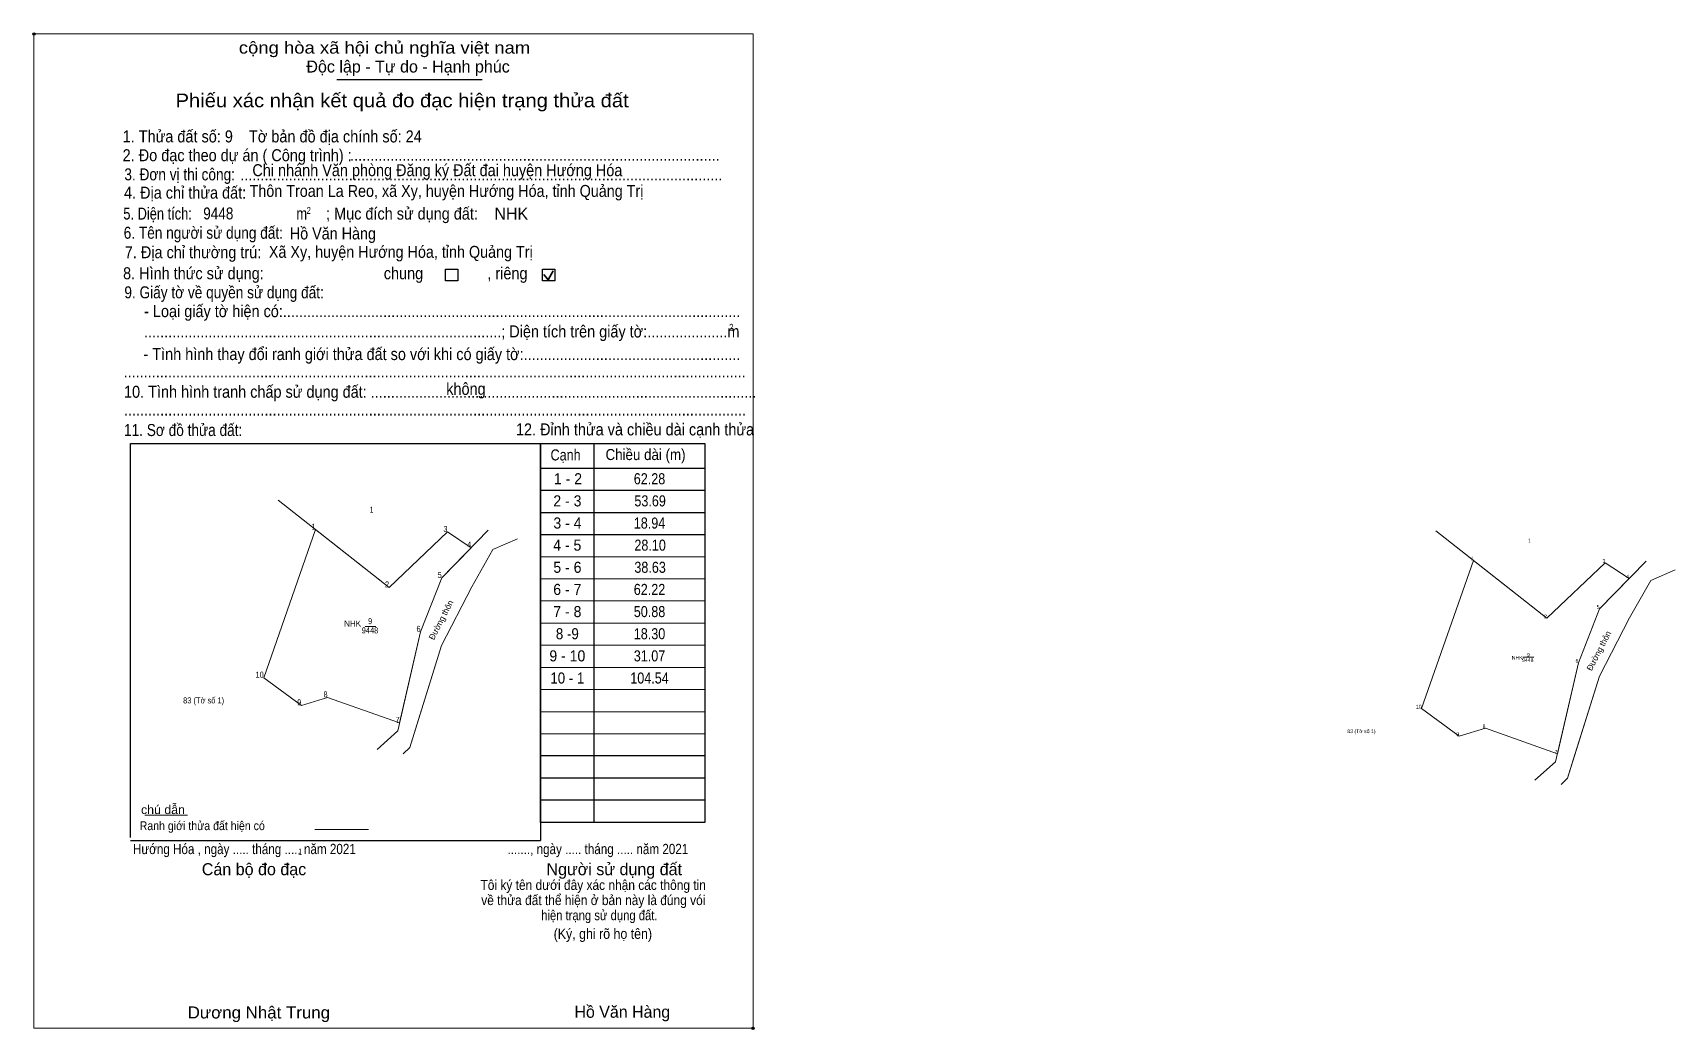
# Model space of a CAD drawing. Header units: metres. Extents: x 553390 to 554484, y 1817491 to 1818155.
import ezdxf
from ezdxf.enums import TextEntityAlignment as Align

# ---------------------------------------------------------------- set-up
doc = ezdxf.new("R2010")
doc.units = ezdxf.units.M
doc.header["$LTSCALE"] = 2.9
doc.header["$PDMODE"] = 32
doc.header["$PDSIZE"] = 1.45
for name, color, linetype, lineweight in [('1', 7, 'Continuous', 13), ('10', 7, 'Continuous', 13), ('17', 7, 'Continuous', 13), ('2', 7, 'Continuous', 25), ('30', 7, 'Continuous', 25), ('6', 7, 'Continuous', 13), ('63', 7, 'Continuous', 13)]:
    doc.layers.add(name, color=color, linetype=linetype, lineweight=lineweight)

msp = doc.modelspace()

# ---------------------------------------------------------------- linework, layer by layer
at = {"layer": '1'}
for points in [[(553578.16, 1817824.32), (553627.08, 1817785.78), (553666.01, 1817822.76), (553681.79, 1817812.29), (553662.16, 1817792.18), (553648.06, 1817756.22), (553634.09, 1817695.59), (553586.13, 1817712.57), (553568.63, 1817707.23), (553543.61, 1817725.65)], [(554349.48, 1817803.78), (554398.4, 1817765.24), (554437.33, 1817802.22), (554453.11, 1817791.75), (554433.48, 1817771.64), (554419.38, 1817735.68), (554405.41, 1817675.05), (554357.45, 1817692.03), (554339.95, 1817686.69), (554314.93, 1817705.11)]]:
    msp.add_lwpolyline(points, close=True, dxfattribs=at)
at = {"layer": '10'}
for points in [[(553681.79, 1817812.29), (553666.01, 1817822.76), (553627.08, 1817785.78), (553553.15, 1817844.02)], [(553578.16, 1817824.32), (553543.61, 1817725.65), (553568.63, 1817707.23), (553586.13, 1817712.57), (553634.09, 1817695.59), (553648.06, 1817756.22), (553662.16, 1817792.18), (553681.79, 1817812.29)], [(554453.11, 1817791.75), (554437.33, 1817802.22), (554398.4, 1817765.24), (554324.47, 1817823.48)], [(553644.62, 1817691.38), (553662.03, 1817747.18), (553682.15, 1817786.12), (553696.22, 1817811.08), (553712.53, 1817818.14)], [(554349.48, 1817803.78), (554314.93, 1817705.11), (554339.95, 1817686.69), (554357.45, 1817692.03), (554405.41, 1817675.05), (554419.38, 1817735.68), (554433.48, 1817771.64), (554453.11, 1817791.75)], [(554415.94, 1817670.84), (554433.35, 1817726.64), (554453.47, 1817765.58), (554467.54, 1817790.54), (554483.85, 1817797.6)], [(553636.51, 1817674.95), (553640.83, 1817679.24), (553644.62, 1817691.38)], [(554407.83, 1817654.41), (554412.15, 1817658.7), (554415.94, 1817670.84)]]:
    msp.add_lwpolyline(points, dxfattribs=at)
at = {"layer": '17'}
msp.add_line((553464.46, 1817634.06), (553492.7, 1817634.06), dxfattribs=at)
at = {"layer": '2'}
for p, q in [((553592.26, 1818124.25), (553689.13, 1818124.25)), ((553454.9, 1817881.75), (553728.03, 1817881.75)), ((553454.9, 1817619.23), (553454.9, 1817881.75)), ((553728.03, 1817617.08), (553454.9, 1817617.08))]:
    msp.add_line(p, q, dxfattribs=at)
at = {"layer": '2', "lineweight": 35}
for p, q in [((553730.26, 1817994.4), (553732.98, 1817990.86)), ((553732.98, 1817990.86), (553736.3, 1817996.79))]:
    msp.add_line(p, q, dxfattribs=at)
at = {"layer": '2', "lineweight": 13}
msp.add_lwpolyline([(553390.49, 1818154.63), (553869.53, 1818154.63), (553869.53, 1817492.07), (553390.49, 1817492.07)], close=True, dxfattribs=at)
at = {"layer": '2'}
for points in [[(553664.59, 1817997.82), (553672.81, 1817997.82), (553672.81, 1817990.14), (553664.59, 1817990.14)], [(553729.31, 1817997.82), (553737.54, 1817997.82), (553737.54, 1817990.14), (553729.31, 1817990.14)]]:
    msp.add_lwpolyline(points, close=True, dxfattribs=at)
for p in [(553390.49, 1818154.63), (553869.52, 1817492.07)]:
    msp.add_point(p, dxfattribs=at)
at = {"layer": '30'}
for p, q in [((553728.03, 1817629.25), (553728.03, 1817881.76)), ((553728.03, 1817881.76), (553837.45, 1817881.76)), ((553763.44, 1817881.76), (553763.44, 1817629.25)), ((553837.45, 1817881.76), (553837.45, 1817629.25)), ((553728.03, 1817865.3), (553837.45, 1817865.3)), ((553728.03, 1817850.55), (553837.45, 1817850.55)), ((553728.03, 1817835.8), (553837.45, 1817835.8)), ((553728.03, 1817821.04), (553837.45, 1817821.04)), ((553837.45, 1817673.51), (553728.03, 1817673.51)), ((553837.45, 1817658.75), (553728.03, 1817658.75)), ((553837.45, 1817644), (553728.03, 1817644)), ((553837.45, 1817629.25), (553728.03, 1817629.25))]:
    msp.add_line(p, q, dxfattribs=at)
at = {"layer": '30', "lineweight": 13}
for p, q in [((553728.03, 1817806.29), (553837.45, 1817806.29)), ((553728.03, 1817791.54), (553837.45, 1817791.54)), ((553728.03, 1817776.79), (553837.45, 1817776.79)), ((553728.03, 1817762.03), (553837.45, 1817762.03)), ((553728.03, 1817747.28), (553837.45, 1817747.28)), ((553728.03, 1817732.53), (553837.45, 1817732.53)), ((553728.03, 1817717.77), (553837.45, 1817717.77)), ((553728.03, 1817703.02), (553837.45, 1817703.02)), ((553728.03, 1817688.27), (553837.45, 1817688.27)), ((553728.03, 1817673.5), (553837.45, 1817673.5)), ((553728.03, 1817658.75), (553837.45, 1817658.75)), ((553728.03, 1817644), (553837.45, 1817644))]:
    msp.add_line(p, q, dxfattribs=at)
at = {"layer": '6'}
msp.add_line((553577.7, 1817624.54), (553613.4, 1817624.54), dxfattribs=at)
at = {"layer": '63', "lineweight": 25}
msp.add_line((553728.04, 1817881.76), (553728.04, 1817617.09), dxfattribs=at)
at = {"layer": '63'}
for p, q in [((553611.07, 1817759.79), (553618.31, 1817759.83)), ((554382.39, 1817739.25), (554389.63, 1817739.29))]:
    msp.add_line(p, q, dxfattribs=at)
for points in [[(553619.09, 1817677.92), (553632.86, 1817690.26), (553648.06, 1817756.22), (553662.16, 1817792.18), (553693.15, 1817823.92)], [(553712.53, 1817818.14), (553696.22, 1817811.08), (553682.15, 1817786.12), (553662.03, 1817747.18), (553640.83, 1817679.24), (553636.51, 1817674.95)], [(554390.41, 1817657.38), (554404.18, 1817669.72), (554419.38, 1817735.68), (554433.48, 1817771.64), (554464.47, 1817803.38)], [(554483.85, 1817797.6), (554467.54, 1817790.54), (554453.47, 1817765.58), (554433.35, 1817726.64), (554412.15, 1817658.7), (554407.83, 1817654.41)]]:
    msp.add_lwpolyline(points, dxfattribs=at)

# ---------------------------------------------------------------- texts
at = {"layer": '1'}
for height, p in [(4, (553602.79, 1817759.78)), (2.5, (554378.63, 1817737.72))]:
    msp.add_text('NHK', height=height, dxfattribs=at).set_placement(p, align=Align.CENTER)
for s, height, width, p in [('9448', 4, 0.85, (553614.375, 1817755.2)), ('9', 4, 0.8, (553614.48, 1817761.36)), ('9448', 2.5, 0.85, (554385.69, 1817736.16)), ('9', 2.5, 0.8, (554386.06, 1817739.68)), ('1', 4.225, 0.65, (553567.825, 1817607.6))]:
    msp.add_text(s, height=height, dxfattribs=dict(at, width=width)).set_placement(p, align=Align.CENTER)
at = {"layer": '10'}
for s, height, width, p in [('1 - 2', 7.377, 0.95, (553746.265, 1817854.56)), ('62.28', 7.37, 0.85, (553800.585, 1817854.56)), ('2 - 3', 7.377, 0.95, (553745.88, 1817839.81)), ('53.69', 7.37, 0.85, (553800.98, 1817839.81)), ('3 - 4', 7.377, 0.95, (553745.92, 1817825.05)), ('18.94', 7.37, 0.85, (553800.59, 1817825.05)), ('4 - 5', 7.377, 0.95, (553745.79, 1817810.31)), ('28.10', 7.37, 0.85, (553800.98, 1817810.31)), ('5 - 6', 7.377, 0.95, (553745.885, 1817795.55)), ('38.63', 7.37, 0.85, (553800.975, 1817795.55)), ('6 - 7', 7.377, 0.95, (553745.85, 1817780.8)), ('62.22', 7.37, 0.85, (553800.58, 1817780.8)), ('7 - 8', 7.37, 0.95, (553745.84, 1817766.04)), ('50.88', 7.37, 0.85, (553800.595, 1817766.04)), ('8 -9', 7.37, 0.9, (553745.84, 1817751.29)), ('18.30', 7.37, 0.85, (553800.59, 1817751.29)), ('9 - 10', 7.37, 0.95, (553745.84, 1817736.54)), ('31.07', 7.37, 0.85, (553800.595, 1817736.54)), ('10 - 1', 7.37, 0.9, (553745.845, 1817721.78)), ('104.54', 7.37, 0.85, (553800.585, 1817721.78))]:
    msp.add_text(s, height=height, dxfattribs=dict(at, width=width)).set_placement(p, align=Align.CENTER)
msp.add_text('D', height=0.01, dxfattribs=at).set_placement((554415.945, 1817670.84), align=Align.CENTER)
msp.add_text('D', height=0.01, dxfattribs=at).set_placement((554415.945, 1817670.84), align=Align.CENTER)
at = {"layer": '2'}
for s, height, width, p in [('cộng hòa xã hội chủ nghĩa việt nam', 7.995, 1.15, (553526.99, 1818141.51)), ('1. Thửa đất số: 9    Tờ bản đồ địa chính số: 24', 8.01, 0.9, (553449.6, 1818082.35)), ('2. Đo đạc theo dự án ( Công trình) : ', 8.001, 0.9, (553449.6, 1818069.8)), ('3. Đơn vị thi công:', 8.001, 0.85, (553450.73, 1818057.05)), ('Chi nhánh Văn phòng Đăng ký Đất đai huyện Hướng Hóa', 7.994, 0.9, (553536.01, 1818059.84)), ('............................................................................................', 8.001, 0.9, (553601.13, 1818070.08)), ('4. Địa chỉ thửa đất:', 8.001, 0.9, (553450.51, 1818044.88)), ('........................................................................................................................', 8.001, 0.9, (553528.02, 1818057.05)), ('Thôn Troan La Reo, xã Xy, huyện Hướng Hóa, tỉnh Quảng Trị', 7.943, 0.9, (553534.13, 1818046.05)), ('5. Diện tích:', 8.001, 0.8, (553450.03, 1818030.92)), ('9448', 7.94, 0.85, (553503.29, 1818031.04)), ('m', 7.995, 0.8, (553565.34, 1818030.92)), ('2', 4.568, 0.8, (553572.14, 1818034.75)), ('; Mục đích sử dụng đất:', 7.995, 0.9, (553585.13, 1818030.92)), ('6. Tên người sử dụng đất:', 8.001, 0.85, (553450.3, 1818018.15)), ('Hồ Văn Hàng', 7.94, 0.9, (553560.96, 1818017.71)), ('7. Địa chỉ thường trú:', 8.001, 0.9, (553451.01, 1818005.18)), ('Xã Xy, huyện Hướng Hóa, tỉnh Quảng Trị', 7.943, 0.9, (553547, 1818005.45)), ('8. Hình thức sử dụng:', 8.001, 0.9, (553449.88, 1817991.16)), ('chung                , riêng', 7.995, 0.9, (553623.57, 1817991.16)), ('9. Giấy tờ về quyền sử dụng đất:', 8.001, 0.85, (553450.73, 1817978.45)), ('     - Loại giấy tờ hiện có:..................................................................................................................', 7.995, 0.9, (553450.51, 1817965.92)), ('     .........................................................................................; Diện tích trên giấy tờ:....................m', 7.995, 0.9, (553450.51, 1817952.4)), ('2', 4.568, 0.8, (553853.63, 1817956.87)), ('     - Tình hình thay đổi ranh giới thửa đất so với khi có giấy tờ:......................................................', 7.995, 0.9, (553450.1, 1817937.31)), ('...........................................................................................................................................................', 7.995, 0.9, (553450.3, 1817925.72)), ('10. Tình hình tranh chấp sử dụng đất: ................................................................................................', 8.001, 0.9, (553450.51, 1817912.2)), ('không', 7.996, 0.9, (553665.17, 1817914.15)), ('...........................................................................................................................................................', 7.995, 0.9, (553450.51, 1817900.36)), ('11. Sơ đồ thửa đất:', 8.001, 0.85, (553450.51, 1817886.7)), ('12. Đỉnh thửa và chiều dài cạnh thửa', 8.011, 0.9, (553711.59, 1817887.11)), ('Hướng Hóa , ngày ..... tháng ..... năm 2021', 6.833, 0.85, (553456.47, 1817608.13)), ('......., ngày ..... tháng ..... năm 2021', 6.833, 0.85, (553705.95, 1817608.13)), ('(Ký, ghi rõ họ tên)', 6.854, 0.9, (553736.72, 1817551.66)), ('Dương Nhật Trung', 8.004, 1.05, (553492.92, 1817498.62))]:
    msp.add_text(s, height=height, dxfattribs=dict(at, width=width)).set_placement(p)
for s, height, p in [('Độc lập - Tự do - Hạnh phúc', 7.995, (553571.98, 1818128.91)), ('NHK', 7.943, (553697.29, 1818030.87)), ('Cán bộ đo đạc', 7.996, (553502.33, 1817594.07)), ('Người sử dụng đất', 7.995, (553731.95, 1817594.07)), ('Hồ Văn Hàng', 7.94, (553750.58, 1817499.09))]:
    msp.add_text(s, height=height, dxfattribs=at).set_placement(p)
for s, height, width, p in [('Phiếu xác nhận kết quả đo đạc hiện trạng thửa đất', 9.136, 1.1, (553635.76, 1818105.76)), ('Tôi ký tên dưới đây xác nhận các thông tin', 6.605, 0.9, (553763.075, 1817584.26)), ('về thửa đất thể hiện ở bản này là đúng vói', 6.605, 0.9, (553763.145, 1817574.16)), ('hiện trạng sử dụng đất.', 6.591, 0.85, (553767.16, 1817564.1))]:
    msp.add_text(s, height=height, dxfattribs=dict(at, width=width)).set_placement(p, align=Align.CENTER)
msp.add_text('.', height=2.285, dxfattribs=at).set_placement((553869.471, 1817490.82), align=Align.CENTER)
at = {"layer": '30'}
for s, width, p in [('Cạnh', 0.85, (553734.65, 1817870.43)), ('Chiều dài (m)', 0.9, (553771.3, 1817870.68))]:
    msp.add_text(s, height=7.377, dxfattribs=dict(at, width=width)).set_placement(p)
at = {"layer": '6'}
for s, width, p in [('chú dẫn', 1.05, (553461.82, 1817634.81)), ('Ranh giới thửa đất hiện có ', 0.9, (553460.94, 1817624.11))]:
    msp.add_text(s, height=5.854, dxfattribs=dict(at, width=width)).set_placement(p)
at = {"layer": '63'}
for s, height, width, p in [('1', 4, 0.65, (553615.39, 1817835.57)), ('1', 2.5, 0.65, (554386.71, 1817815.78)), ('83 (Tờ số 1)', 4, 0.9, (553503.53, 1817708.53)), ('83 (Tờ số 1)', 2.5, 0.9, (554274.85, 1817688.74))]:
    msp.add_text(s, height=height, dxfattribs=dict(at, width=width)).set_placement(p, align=Align.CENTER)
for s, height, width, p in [(' 1', 4, 0.75, (553578.16, 1817824.32)), (' 3', 4, 0.8, (553666.01, 1817822.76)), (' 4', 4, 0.85, (553681.79, 1817812.29)), (' 1', 2.5, 0.75, (554349.48, 1817803.78)), (' 3', 2.5, 0.8, (554437.33, 1817802.22)), (' 2', 4, 0.85, (553627.08, 1817785.78)), (' 5', 4, 0.8, (553662.16, 1817792.18)), (' 4', 2.5, 0.85, (554453.11, 1817791.75)), (' 2', 2.5, 0.85, (554398.4, 1817765.24)), (' 5', 2.5, 0.8, (554433.48, 1817771.64)), (' 6', 4, 0.85, (553648.06, 1817756.22)), (' 6', 2.5, 0.85, (554419.38, 1817735.68)), (' 10', 4, 0.85, (553543.61, 1817725.65)), (' 8', 4, 0.8, (553586.13, 1817712.57)), (' 9', 4, 0.85, (553568.63, 1817707.23)), (' 10', 2.5, 0.85, (554314.93, 1817705.11)), (' 7', 4, 0.8, (553634.09, 1817695.59)), (' 8', 2.5, 0.8, (554357.45, 1817692.03)), (' 9', 2.5, 0.85, (554339.95, 1817686.69)), (' 7', 2.5, 0.8, (554405.41, 1817675.05))]:
    msp.add_text(s, height=height, dxfattribs=dict(at, width=width)).set_placement(p, align=Align.RIGHT)
for p in [(553663.485, 1817763.222), (554434.805, 1817742.682)]:
    msp.add_text('Đường thôn', height=4, rotation=62.675, dxfattribs=at).set_placement(p, align=Align.CENTER)

doc.saveas('drawing.dxf')
